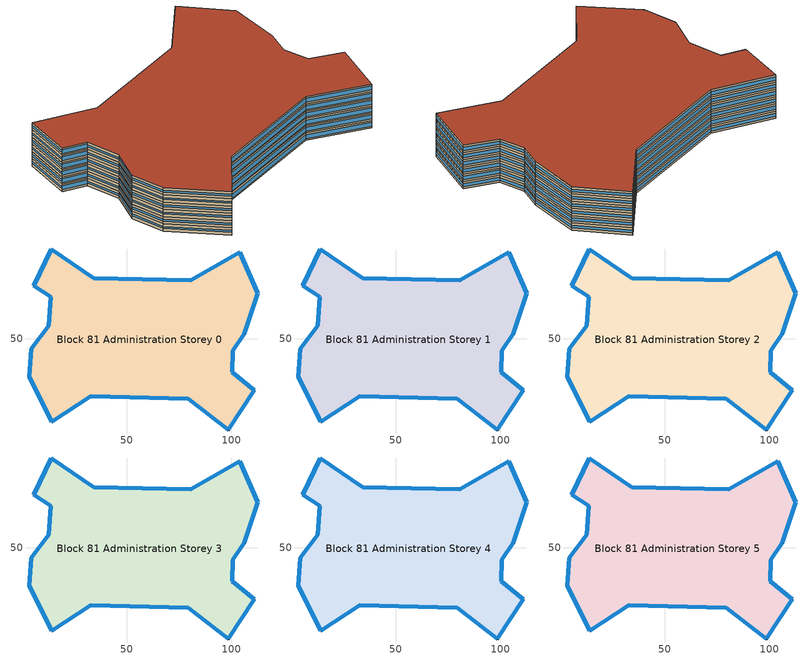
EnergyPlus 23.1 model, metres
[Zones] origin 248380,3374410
Block 81 Administration Storey 0
 floor ground (Project Floor): 103.88,91.2 112.65,71.69 106.05,52.54 100.67,44.35 100.44,34.15 110.81,25.59 98.45,6.57 79.39,21.55 33.01,22.62 14.28,10.52 3.53,31.96 4.52,45.36 12.94,56.26 13.83,69.99 5.88,75.28 14.08,92.84 34.31,78.95 80.7,77.87 z0
 wall outside (Project Wall): 13.83,69.99 12.94,56.26 4.52,45.36 3.53,31.96 14.28,10.52 33.01,22.62 79.39,21.55 98.45,6.57 110.81,25.59 100.44,34.15 100.67,44.35 106.05,52.54 112.65,71.69 103.88,91.2 80.7,77.87 34.31,78.95 14.08,92.84 5.88,75.28 13.83,69.99 z0:3
 window (Administration_west_window_construction): 13.83,69.99 12.94,56.26 / 12.93,56.25 4.52,45.37 / 4.52,45.35 3.53,31.97 / 3.54,31.95 14.27,10.53 / 14.07,92.83 5.89,75.29 z1.12:1.88
 window (Administration_south_window_construction): 14.29,10.53 33,22.62 / 33.03,22.62 79.37,21.55 / 79.4,21.54 98.44,6.58 / 5.89,75.28 13.83,70 z0.67:2.33
 window (Administration_east_window_construction): 98.46,6.58 110.8,25.58 / 100.44,34.15 100.67,44.34 / 100.68,44.35 106.05,52.54 / 106.06,52.55 112.64,71.68 / 112.64,71.7 103.88,91.19 z0.98:2.02
 window (Administration_north_window_construction): 110.8,25.59 100.44,34.14 / 103.86,91.19 80.71,77.88 / 80.68,77.87 34.34,78.95 / 34.3,78.95 14.09,92.83 z0.82:2.17
 roof outside (Project Ceiling): 98.45,6.57 110.81,25.59 100.44,34.15 100.67,44.35 106.05,52.54 112.65,71.69 103.88,91.2 80.7,77.87 34.31,78.95 14.08,92.84 5.88,75.28 13.83,69.99 12.94,56.26 4.52,45.36 3.53,31.96 14.28,10.52 33.01,22.62 79.39,21.55 z3
Block 81 Administration Storey 1
 floor outside (Project Floor): 103.88,91.2 112.65,71.69 106.05,52.54 100.67,44.35 100.44,34.15 110.81,25.59 98.45,6.57 79.39,21.55 33.01,22.62 14.28,10.52 3.53,31.96 4.52,45.36 12.94,56.26 13.83,69.99 5.88,75.28 14.08,92.84 34.31,78.95 80.7,77.87 z3
 wall outside (Project Wall): 13.83,69.99 12.94,56.26 4.52,45.36 3.53,31.96 14.28,10.52 33.01,22.62 79.39,21.55 98.45,6.57 110.81,25.59 100.44,34.15 100.67,44.35 106.05,52.54 112.65,71.69 103.88,91.2 80.7,77.87 34.31,78.95 14.08,92.84 5.88,75.28 13.83,69.99 z3:6
 window (Administration_west_window_construction): 13.83,69.99 12.94,56.26 / 12.93,56.25 4.52,45.37 / 4.52,45.35 3.53,31.97 / 3.54,31.95 14.27,10.53 / 14.07,92.83 5.89,75.29 z4.12:4.88
 window (Administration_south_window_construction): 14.29,10.53 33,22.62 / 33.03,22.62 79.37,21.55 / 79.4,21.54 98.44,6.58 / 5.89,75.28 13.83,70 z3.67:5.33
 window (Administration_east_window_construction): 98.46,6.58 110.8,25.58 / 100.44,34.15 100.67,44.34 / 100.68,44.35 106.05,52.54 / 106.06,52.55 112.64,71.68 / 112.64,71.7 103.88,91.19 z3.98:5.03
 window (Administration_north_window_construction): 110.8,25.59 100.44,34.14 / 103.86,91.19 80.71,77.88 / 80.68,77.87 34.34,78.95 / 34.3,78.95 14.09,92.83 z3.83:5.17
 roof outside (Project Ceiling): 98.45,6.57 110.81,25.59 100.44,34.15 100.67,44.35 106.05,52.54 112.65,71.69 103.88,91.2 80.7,77.87 34.31,78.95 14.08,92.84 5.88,75.28 13.83,69.99 12.94,56.26 4.52,45.36 3.53,31.96 14.28,10.52 33.01,22.62 79.39,21.55 z6
Block 81 Administration Storey 2
 floor outside (Project Floor): 103.88,91.2 112.65,71.69 106.05,52.54 100.67,44.35 100.44,34.15 110.81,25.59 98.45,6.57 79.39,21.55 33.01,22.62 14.28,10.52 3.53,31.96 4.52,45.36 12.94,56.26 13.83,69.99 5.88,75.28 14.08,92.84 34.31,78.95 80.7,77.87 z6
 wall outside (Project Wall): 13.83,69.99 12.94,56.26 4.52,45.36 3.53,31.96 14.28,10.52 33.01,22.62 79.39,21.55 98.45,6.57 110.81,25.59 100.44,34.15 100.67,44.35 106.05,52.54 112.65,71.69 103.88,91.2 80.7,77.87 34.31,78.95 14.08,92.84 5.88,75.28 13.83,69.99 z6:9
 window (Administration_west_window_construction): 13.83,69.99 12.94,56.26 / 12.93,56.25 4.52,45.37 / 4.52,45.35 3.53,31.97 / 3.54,31.95 14.27,10.53 / 14.07,92.83 5.89,75.29 z7.12:7.88
 window (Administration_south_window_construction): 14.29,10.53 33,22.62 / 33.03,22.62 79.37,21.55 / 79.4,21.54 98.44,6.58 / 5.89,75.28 13.83,70 z6.67:8.32
 window (Administration_east_window_construction): 98.46,6.58 110.8,25.58 / 100.44,34.15 100.67,44.34 / 100.68,44.35 106.05,52.54 / 106.06,52.55 112.64,71.68 / 112.64,71.7 103.88,91.19 z6.97:8.03
 window (Administration_north_window_construction): 110.8,25.59 100.44,34.14 / 103.86,91.19 80.71,77.88 / 80.68,77.87 34.34,78.95 / 34.3,78.95 14.09,92.83 z6.83:8.18
 roof outside (Project Ceiling): 98.45,6.57 110.81,25.59 100.44,34.15 100.67,44.35 106.05,52.54 112.65,71.69 103.88,91.2 80.7,77.87 34.31,78.95 14.08,92.84 5.88,75.28 13.83,69.99 12.94,56.26 4.52,45.36 3.53,31.96 14.28,10.52 33.01,22.62 79.39,21.55 z9
Block 81 Administration Storey 3
 floor outside (Project Floor): 103.88,91.2 112.65,71.69 106.05,52.54 100.67,44.35 100.44,34.15 110.81,25.59 98.45,6.57 79.39,21.55 33.01,22.62 14.28,10.52 3.53,31.96 4.52,45.36 12.94,56.26 13.83,69.99 5.88,75.28 14.08,92.84 34.31,78.95 80.7,77.87 z9
 wall outside (Project Wall): 13.83,69.99 12.94,56.26 4.52,45.36 3.53,31.96 14.28,10.52 33.01,22.62 79.39,21.55 98.45,6.57 110.81,25.59 100.44,34.15 100.67,44.35 106.05,52.54 112.65,71.69 103.88,91.2 80.7,77.87 34.31,78.95 14.08,92.84 5.88,75.28 13.83,69.99 z9:12
 window (Administration_west_window_construction): 13.83,69.99 12.94,56.26 / 12.93,56.25 4.52,45.37 / 4.52,45.35 3.53,31.97 / 3.54,31.95 14.27,10.53 / 14.07,92.83 5.89,75.29 z10.12:10.88
 window (Administration_south_window_construction): 14.29,10.53 33,22.62 / 33.03,22.62 79.37,21.55 / 79.4,21.54 98.44,6.58 / 5.89,75.28 13.83,70 z9.68:11.32
 window (Administration_east_window_construction): 98.46,6.58 110.8,25.58 / 100.44,34.15 100.67,44.34 / 100.68,44.35 106.05,52.54 / 106.06,52.55 112.64,71.68 / 112.64,71.7 103.88,91.19 z9.97:11.03
 window (Administration_north_window_construction): 110.8,25.59 100.44,34.14 / 103.86,91.19 80.71,77.88 / 80.68,77.87 34.34,78.95 / 34.3,78.95 14.09,92.83 z9.82:11.18
 roof outside (Project Ceiling): 98.45,6.57 110.81,25.59 100.44,34.15 100.67,44.35 106.05,52.54 112.65,71.69 103.88,91.2 80.7,77.87 34.31,78.95 14.08,92.84 5.88,75.28 13.83,69.99 12.94,56.26 4.52,45.36 3.53,31.96 14.28,10.52 33.01,22.62 79.39,21.55 z12
Block 81 Administration Storey 4
 floor outside (Project Floor): 103.88,91.2 112.65,71.69 106.05,52.54 100.67,44.35 100.44,34.15 110.81,25.59 98.45,6.57 79.39,21.55 33.01,22.62 14.28,10.52 3.53,31.96 4.52,45.36 12.94,56.26 13.83,69.99 5.88,75.28 14.08,92.84 34.31,78.95 80.7,77.87 z12
 wall outside (Project Wall): 13.83,69.99 12.94,56.26 4.52,45.36 3.53,31.96 14.28,10.52 33.01,22.62 79.39,21.55 98.45,6.57 110.81,25.59 100.44,34.15 100.67,44.35 106.05,52.54 112.65,71.69 103.88,91.2 80.7,77.87 34.31,78.95 14.08,92.84 5.88,75.28 13.83,69.99 z12:15
 window (Administration_west_window_construction): 13.83,69.99 12.94,56.26 / 12.93,56.25 4.52,45.37 / 4.52,45.35 3.53,31.97 / 3.54,31.95 14.27,10.53 / 14.07,92.83 5.89,75.29 z13.12:13.88
 window (Administration_south_window_construction): 14.29,10.53 33,22.62 / 33.03,22.62 79.37,21.55 / 79.4,21.54 98.44,6.58 / 5.89,75.28 13.83,70 z12.68:14.32
 window (Administration_east_window_construction): 98.46,6.58 110.8,25.58 / 100.44,34.15 100.67,44.34 / 100.68,44.35 106.05,52.54 / 106.06,52.55 112.64,71.68 / 112.64,71.7 103.88,91.19 z12.97:14.03
 window (Administration_north_window_construction): 110.8,25.59 100.44,34.14 / 103.86,91.19 80.71,77.88 / 80.68,77.87 34.34,78.95 / 34.3,78.95 14.09,92.83 z12.82:14.18
 roof outside (Project Ceiling): 98.45,6.57 110.81,25.59 100.44,34.15 100.67,44.35 106.05,52.54 112.65,71.69 103.88,91.2 80.7,77.87 34.31,78.95 14.08,92.84 5.88,75.28 13.83,69.99 12.94,56.26 4.52,45.36 3.53,31.96 14.28,10.52 33.01,22.62 79.39,21.55 z15
Block 81 Administration Storey 5
 floor outside (Project Floor): 103.88,91.2 112.65,71.69 106.05,52.54 100.67,44.35 100.44,34.15 110.81,25.59 98.45,6.57 79.39,21.55 33.01,22.62 14.28,10.52 3.53,31.96 4.52,45.36 12.94,56.26 13.83,69.99 5.88,75.28 14.08,92.84 34.31,78.95 80.7,77.87 z15
 wall outside (Project Wall): 13.83,69.99 12.94,56.26 4.52,45.36 3.53,31.96 14.28,10.52 33.01,22.62 79.39,21.55 98.45,6.57 110.81,25.59 100.44,34.15 100.67,44.35 106.05,52.54 112.65,71.69 103.88,91.2 80.7,77.87 34.31,78.95 14.08,92.84 5.88,75.28 13.83,69.99 z15:18
 window (Administration_west_window_construction): 13.83,69.99 12.94,56.26 / 12.93,56.25 4.52,45.37 / 4.52,45.35 3.53,31.97 / 3.54,31.95 14.27,10.53 / 14.07,92.83 5.89,75.29 z16.12:16.88
 window (Administration_south_window_construction): 14.29,10.53 33,22.62 / 33.03,22.62 79.37,21.55 / 79.4,21.54 98.44,6.58 / 5.89,75.28 13.83,70 z15.68:17.32
 window (Administration_east_window_construction): 98.46,6.58 110.8,25.58 / 100.44,34.15 100.67,44.34 / 100.68,44.35 106.05,52.54 / 106.06,52.55 112.64,71.68 / 112.64,71.7 103.88,91.19 z15.97:17.02
 window (Administration_north_window_construction): 110.8,25.59 100.44,34.14 / 103.86,91.19 80.71,77.88 / 80.68,77.87 34.34,78.95 / 34.3,78.95 14.09,92.83 z15.82:17.18
 roof outside (Project Flat Roof): 98.45,6.57 110.81,25.59 100.44,34.15 100.67,44.35 106.05,52.54 112.65,71.69 103.88,91.2 80.7,77.87 34.31,78.95 14.08,92.84 5.88,75.28 13.83,69.99 12.94,56.26 4.52,45.36 3.53,31.96 14.28,10.52 33.01,22.62 79.39,21.55 z18
[Building]
Building_1: North Axis=0; Terrain=City; Loads Convergence Tolerance Value=0.04; Temperature Convergence Tolerance Value=0.4; Solar Distribution=FullExterior; Maximum Number of Warmup Days=25; Minimum Number of Warmup Days=6
[Site:Location]
CHN Design_Conditions: Latitude=30; Longitude=114; Time Zone=8; Elevation=12
[SIZINGPERIOD:DESIGNDAY] Day of Month=21; DryBulb Temperature Range Modifier Type=DefaultMultipliers; Humidity Condition Type=Wetbulb; Barometric Pressure=101181; Rain Indicator=No; Snow Indicator=No; Daylight Saving Time Indicator=No; Sky Clearness=0; Begin Environment Reset Mode=FullResetAtBeginEnvironment
Name | Month | Day Type | Maximum DryBulb Temperature | Daily DryBulb Temperature Range | Wetbulb or DewPoint at Maximum DryBulb | Wind Speed | Wind Direction | Solar Model Indicator | ASHRAE Clear Sky Optical Depth for Beam Irradiance taub | ASHRAE Clear Sky Optical Depth for Diffuse Irradiance taud
Ann Htg 99.6% Condns DB | 1 | WinterDesignDay | -10 | 0 | -4.8 | 1 | 340 | ASHRAEClearSky | 0 | 0
Ann Clg .4% Condns DB=>MWB | 7 | SummerDesignDay | 40 | 6.6 | 27.1 | 3.5 | 220 | ASHRAETau | 0.781 | 1.413
[MATERIAL]
DefaultMaterial: Roughness=Rough; Thickness=0.1; Conductivity=0.1; Density=1000; Specific Heat=1000; Thermal Absorptance=0.9; Solar Absorptance=0.7; Visible Absorptance=0.7
[WINDOWMATERIAL:SIMPLEGLAZINGSYSTEM] UFactor=1.4; Visible Transmittance=0.6
Name | Solar Heat Gain Coefficient
Administration_east_window; Administration_south_window; Administration_west_window | 0.3
Administration_north_window | 0.35
[CONSTRUCTION]
Project Wall; Project Floor; Project Flat Roof; Project Ceiling: DefaultMaterial
Administration_east_window_construction: Administration_east_window
Administration_south_window_construction: Administration_south_window
Administration_west_window_construction: Administration_west_window
Administration_north_window_construction: Administration_north_window
[SPACE] Ceiling Height=autocalculate; Volume=autocalculate; Floor Area=autocalculate; Space Type=Administration
Name | Zone
Block 81 Administration Storey 0_space | Block 81 Administration Storey 0
Block 81 Administration Storey 1_space | Block 81 Administration Storey 1
Block 81 Administration Storey 2_space | Block 81 Administration Storey 2
Block 81 Administration Storey 3_space | Block 81 Administration Storey 3
Block 81 Administration Storey 4_space | Block 81 Administration Storey 4
Block 81 Administration Storey 5_space | Block 81 Administration Storey 5
[SPACELIST]
Administration: Block 81 Administration Storey 0_space, Block 81 Administration Storey 1_space, Block 81 Administration Storey 2_space, Block 81 Administration Storey 3_space, Block 81 Administration Storey 4_space, Block 81 Administration Storey 5_space
[ZONE] Type=1; Multiplier=1; Ceiling Height=autocalculate; Volume=autocalculate; Floor Area=autocalculate; Part of Total Floor Area=Yes
Block 81 Administration Storey 0; Block 81 Administration Storey 1; Block 81 Administration Storey 2; Block 81 Administration Storey 3; Block 81 Administration Storey 4; Block 81 Administration Storey 5
[PEOPLE]
People_for_administration: Zone or ZoneList or Space or SpaceList=Administration; Number of People Schedule=SeasonalSchedule_Schedule_administration_people; Number of People Calculation Method=People/Area; People per Floor Area=0.125; Fraction Radiant=0.3; Sensible Heat Fraction=autocalculate; Activity Level Schedule=SeasonalSchedule_Schedule_administration_activity; Carbon Dioxide Generation Rate=3.82e-08; Enable ASHRAE 55 Comfort Warnings=No; Mean Radiant Temperature Calculation Type=ZoneAveraged; Clothing Insulation Calculation Method=ClothingInsulationSchedule; Cold Stress Temperature Threshold=15.56; Heat Stress Temperature Threshold=30
[LIGHTS]
Light_for_administration: Zone or ZoneList or Space or SpaceList=Administration; Schedule=SeasonalSchedule_administration_lighting; Design Level Calculation Method=Watts/Area; Watts per Zone Floor Area=8; Return Air Fraction=0; Fraction Radiant=0.32; Fraction Visible=0.25; Fraction Replaceable=1; EndUse Subcategory=General; Return Air Fraction Calculated from Plenum Temperature=No; Return Air Fraction Function of Plenum Temperature Coefficient 1=0; Return Air Fraction Function of Plenum Temperature Coefficient 2=0
[ELECTRICEQUIPMENT]
Equipment_for_administration: Zone or ZoneList or Space or SpaceList=Administration; Schedule=SeasonalSchedule_Schedule_administration_equipment; Design Level Calculation Method=Watts/Area; Watts per Zone Floor Area=15; Fraction Latent=0; Fraction Radiant=0; Fraction Lost=0; EndUse Subcategory=Electric Equipment
[DAYLIGHTING:CONTROLS] Illuminance Setpoint at Reference Point 1=300
Name | Zone or Space | Glare Calculation Daylighting Reference Point | Daylighting Reference Point 1
Dlight_Block 81 Administration Storey 0 | Block 81 Administration Storey 0 | Rpoint_Block 81 Administration Storey 0 | Rpoint_Block 81 Administration Storey 0
Dlight_Block 81 Administration Storey 1 | Block 81 Administration Storey 1 | Rpoint_Block 81 Administration Storey 1 | Rpoint_Block 81 Administration Storey 1
Dlight_Block 81 Administration Storey 2 | Block 81 Administration Storey 2 | Rpoint_Block 81 Administration Storey 2 | Rpoint_Block 81 Administration Storey 2
Dlight_Block 81 Administration Storey 3 | Block 81 Administration Storey 3 | Rpoint_Block 81 Administration Storey 3 | Rpoint_Block 81 Administration Storey 3
Dlight_Block 81 Administration Storey 4 | Block 81 Administration Storey 4 | Rpoint_Block 81 Administration Storey 4 | Rpoint_Block 81 Administration Storey 4
Dlight_Block 81 Administration Storey 5 | Block 81 Administration Storey 5 | Rpoint_Block 81 Administration Storey 5 | Rpoint_Block 81 Administration Storey 5
[HVACTEMPLATE:THERMOSTAT]
Name | Heating Setpoint Schedule | Cooling Setpoint Schedule
Thermostat_for_office | SeasonalSchedule_office_heating | SeasonalSchedule_office_cooling
Thermostat_for_commercial | SeasonalSchedule_commerical_heating | SeasonalSchedule_commerical_cooling
Thermostat_for_residential | SeasonalSchedule_residential_heating | SeasonalSchedule_residential_cooling
Thermostat_for_school | SeasonalSchedule_school_heating | SeasonalSchedule_school_cooling
Thermostat_for_hospital | SeasonalSchedule_hospital_heating | SeasonalSchedule_hospital_cooling
Thermostat_for_industrial | SeasonalSchedule_Industrial_heating | SeasonalSchedule_Industrial_cooling
Thermostat_for_transport | SeasonalSchedule_transport_heating | SeasonalSchedule_transport_cooling
Thermostat_for_administration | SeasonalSchedule_administration_heating | SeasonalSchedule_administration_cooling
[HVACTEMPLATE:ZONE:IDEALLOADSAIRSYSTEM] Template Thermostat=Thermostat_for_administration; Maximum Heating Supply Air Temperature=50; Minimum Cooling Supply Air Temperature=13; Maximum Heating Supply Air Humidity Ratio=0.0156; Minimum Cooling Supply Air Humidity Ratio=0.0077; Heating Limit=NoLimit; Cooling Limit=NoLimit; Dehumidification Control Type=ConstantSensibleHeatRatio; Cooling Sensible Heat Ratio=0.7; Dehumidification Setpoint=60; Humidification Control Type=None; Humidification Setpoint=30; Outdoor Air Method=DetailedSpecification; Outdoor Air Flow Rate per Person=0.00944; Outdoor Air Flow Rate per Zone Floor Area=0; Outdoor Air Flow Rate per Zone=0; Design Specification Outdoor Air Object=Ventilation_for_administration; Demand Controlled Ventilation Type=None; Outdoor Air Economizer Type=NoEconomizer; Heat Recovery Type=None; Sensible Heat Recovery Effectiveness=0.7; Latent Heat Recovery Effectiveness=0.65
Block 81 Administration Storey 0; Block 81 Administration Storey 1; Block 81 Administration Storey 2; Block 81 Administration Storey 3; Block 81 Administration Storey 4; Block 81 Administration Storey 5
[DESIGNSPECIFICATION:OUTDOORAIR]
Ventilation_for_administration: Outdoor Air Method=Flow/Person; Outdoor Air Flow per Person=0.00833333; Outdoor Air Flow per Zone Floor Area=0; Outdoor Air Flow per Zone=0; Outdoor Air Flow Air Changes per Hour=0
[SCHEDULE:DAY:HOURLY]
Schedule_administration_heating_summer_hourly; Schedule_commerical_heating_summer_hourly; Schedule_residential_heating_summer_hourly; Schedule_school_heating_summer_hourly; Schedule_hospital_heating_summer_hourly; Schedule_Industrial_heating_summer_hourly; Schedule_transport_heating_summer_hourly; Schedule_office_heating_summer_hourly: -20, -20, -20, -20, -20, -20, -20, -20, -20, -20, -20, -20, -20, -20, -20, -20, -20, -20, -20, -20, -20, -20, -20, -20
Schedule_administration_heating_winnter_weekday_hourly: 5, 5, 5, 5, 5, 5, 12, 12, 18, 20, 20, 20, 20, 20, 20, 20, 20, 20, 18, 5, 5, 5, 5, 5
Schedule_administration_heating_winnter_holiday_hourly; Schedule_school_heating_winnter_holiday_hourly: 5, 5, 5, 5, 5, 5, 5, 5, 5, 5, 5, 5, 5, 5, 5, 5, 5, 5, 5, 5, 5, 5, 5, 5
Schedule_administration_cooling_winter_hourly; Schedule_administration_cooling_summer_holiday_hourly; Schedule_commerical_cooling_winter_hourly; Schedule_residential_cooling_winter_hourly; Schedule_school_cooling_winter_hourly; Schedule_school_cooling_summer_holiday_hourly; Schedule_hospital_cooling_winter_hourly; Schedule_Industrial_cooling_winter_hourly; Schedule_transport_cooling_winter_hourly; Schedule_office_cooling_winter_hourly: 50, 50, 50, 50, 50, 50, 50, 50, 50, 50, 50, 50, 50, 50, 50, 50, 50, 50, 50, 50, 50, 50, 50, 50
Schedule_administration_cooling_summer_weekday_hourly: 50, 50, 50, 50, 50, 50, 50, 28, 26, 26, 26, 26, 26, 26, 26, 26, 26, 26, 50, 50, 50, 50, 50, 50
Schedule_administration_lighting_weekday_hourly: 0.2, 0.2, 0.2, 0.2, 0.2, 0.2, 0.2, 0.5, 0.95, 0.95, 0.95, 0.8, 0.8, 0.95, 0.95, 0.95, 0.95, 0.95, 0.3, 0.2, 0.2, 0.2, 0.2, 0.2
Schedule_administration_lighting_holiday_hourly: 0.2, 0.2, 0.2, 0.2, 0.2, 0.2, 0.2, 0.25, 0.475, 0.475, 0.475, 0.4, 0.4, 0.475, 0.475, 0.475, 0.475, 0.475, 0.2, 0.2, 0.2, 0.2, 0.2, 0.2
Schedule_administration_equipment_weekday_hourly: 0.2, 0.2, 0.2, 0.2, 0.2, 0.2, 0.2, 0.5, 0.95, 0.95, 0.95, 0.5, 0.5, 0.95, 0.95, 0.95, 0.95, 0.3, 0.2, 0.2, 0.2, 0.2, 0.2, 0.2
Schedule_administration_equipment_holiday_hourly: 0.2, 0.2, 0.2, 0.2, 0.2, 0.2, 0.2, 0.25, 0.475, 0.475, 0.475, 0.25, 0.25, 0.475, 0.475, 0.475, 0.475, 0.2, 0.2, 0.2, 0.2, 0.2, 0.2, 0.2
Schedule_administration_people_weekday_hourly: 0, 0, 0, 0, 0, 0, 0.1, 0.5, 0.95, 0.95, 0.95, 0.8, 0.8, 0.95, 0.95, 0.95, 0.95, 0.3, 0.1, 0, 0, 0, 0, 0
Schedule_administration_people_holiday_hourly: 0, 0, 0, 0, 0, 0, 0.02, 0.1, 0.19, 0.19, 0.19, 0.16, 0.16, 0.19, 0.19, 0.19, 0.19, 0.06, 0.02, 0, 0, 0, 0, 0
Schedule_administration_activity_weekday_hourly; Schedule_administration_activity_holiday_hourly: 144, 144, 144, 144, 144, 144, 144, 144, 144, 144, 144, 144, 144, 144, 144, 144, 144, 144, 144, 144, 144, 144, 144, 144
Schedule_commerical_heating_winnter_weekday_hourly; Schedule_commerical_heating_winnter_holiday_hourly: 5, 5, 5, 5, 5, 5, 12, 16, 18, 18, 18, 18, 18, 18, 18, 18, 18, 18, 18, 18, 12, 5, 5, 5
Schedule_commerical_cooling_summer_weekday_hourly; Schedule_commerical_cooling_summer_holiday_hourly: 50, 50, 50, 50, 50, 50, 50, 28, 24, 24, 24, 24, 24, 24, 24, 24, 24, 24, 24, 24, 24, 28, 50, 50
Schedule_residential_heating_winnter_weekday_hourly; Schedule_residential_heating_winnter_holiday_hourly: 18, 18, 18, 18, 18, 18, 18, -20, -20, -20, -20, -20, -20, -20, -20, -20, -20, -20, -20, -20, 18, 18, 18, 18
Schedule_residential_cooling_summer_weekday_hourly; Schedule_residential_cooling_summer_holiday_hourly: 26, 26, 26, 26, 26, 26, 26, 50, 50, 50, 50, 50, 50, 50, 50, 50, 50, 50, 50, 50, 26, 26, 26, 26
Schedule_school_heating_winnter_weekday_hourly: 5, 5, 5, 5, 5, 12, 18, 20, 20, 20, 20, 20, 20, 20, 20, 20, 20, 20, 18, 12, 5, 5, 5, 5
Schedule_school_cooling_summer_weekday_hourly: 50, 50, 50, 50, 50, 50, 28, 26, 26, 26, 26, 26, 26, 26, 26, 26, 26, 26, 50, 50, 50, 50, 50, 50
Schedule_hospital_heating_winnter_weekday_hourly; Schedule_hospital_heating_winnter_holiday_hourly: 22, 22, 22, 22, 22, 22, 22, 22, 22, 22, 22, 22, 22, 22, 22, 22, 22, 22, 22, 22, 22, 22, 22, 22
Schedule_hospital_cooling_summer_weekday_hourly; Schedule_hospital_cooling_summer_holiday_hourly: 26, 26, 26, 26, 26, 26, 26, 26, 26, 26, 26, 26, 26, 26, 26, 26, 26, 26, 26, 26, 26, 26, 26, 26
Schedule_Industrial_heating_winnter_weekday_hourly; Schedule_Industrial_heating_winnter_holiday_hourly: -20, -20, -20, -20, -20, -20, 18, 18, 18, 18, 18, 18, 18, 18, 18, 18, 18, 18, 18, -20, -20, -20, -20, -20
Schedule_Industrial_cooling_summer_weekday_hourly; Schedule_Industrial_cooling_summer_holiday_hourly: 50, 50, 50, 50, 50, 50, 50, 28, 28, 28, 28, 28, 28, 28, 28, 28, 28, 28, 28, 50, 50, 50, 50, 50
Schedule_transport_heating_winnter_weekday_hourly; Schedule_transport_heating_winnter_holiday_hourly: 18, 18, 18, 18, 18, 18, 20, 20, 20, 20, 20, 20, 20, 20, 20, 20, 20, 20, 20, 20, 20, 20, 18, 18
Schedule_transport_cooling_summer_weekday_hourly; Schedule_transport_cooling_summer_holiday_hourly: 26, 26, 26, 26, 26, 26, 26, 24, 24, 24, 25, 24, 24, 24, 24, 24, 24, 24, 24, 24, 24, 24, 26, 28
Schedule_office_heating_winnter_weekday_hourly: 5, 5, 5, 5, 5, 5, 12, 18, 20, 20, 20, 20, 20, 20, 20, 20, 20, 20, 20, 18, 12, 5, 5, 5
Schedule_office_heating_winnter_holiday_hourly: 5, 5, 5, 5, 5, 5, 5, 5, 5, 16, 16, 16, 16, 16, 16, 16, 16, 5, 5, 5, 5, 5, 5, 5
Schedule_office_cooling_summer_weekday_hourly: 50, 50, 50, 50, 50, 50, 28, 26, 26, 26, 26, 26, 26, 26, 26, 26, 26, 26, 26, 26, 50, 50, 50, 50
Schedule_office_cooling_summer_holiday_hourly: 50, 50, 50, 50, 50, 50, 50, 50, 50, 50, 50, 26, 26, 26, 26, 26, 26, 50, 50, 50, 50, 50, 50, 50
[SCHEDULE:WEEK:DAILY]
Schedule_office_heating_summer_weekly: Schedule_office_heating_summer_hourly, Schedule_office_heating_summer_hourly, Schedule_office_heating_summer_hourly, Schedule_office_heating_summer_hourly, Schedule_office_heating_summer_hourly, Schedule_office_heating_summer_hourly, Schedule_office_heating_summer_hourly, Schedule_office_heating_summer_hourly, Schedule_office_heating_summer_hourly, Schedule_office_heating_summer_hourly, Schedule_office_heating_summer_hourly, Schedule_office_heating_summer_hourly
Schedule_office_heating_winnter_weekly: Schedule_office_heating_winnter_holiday_hourly, Schedule_office_heating_winnter_weekday_hourly, Schedule_office_heating_winnter_weekday_hourly, Schedule_office_heating_winnter_weekday_hourly, Schedule_office_heating_winnter_weekday_hourly, Schedule_office_heating_winnter_weekday_hourly, Schedule_office_heating_winnter_holiday_hourly, Schedule_office_heating_winnter_holiday_hourly, Schedule_office_heating_winnter_weekday_hourly, Schedule_office_heating_winnter_weekday_hourly, Schedule_office_heating_winnter_holiday_hourly, Schedule_office_heating_winnter_holiday_hourly
Schedule_office_cooling_winnter_weekly: Schedule_office_cooling_winter_hourly, Schedule_office_cooling_winter_hourly, Schedule_office_cooling_winter_hourly, Schedule_office_cooling_winter_hourly, Schedule_office_cooling_winter_hourly, Schedule_office_cooling_winter_hourly, Schedule_office_cooling_winter_hourly, Schedule_office_cooling_winter_hourly, Schedule_office_cooling_winter_hourly, Schedule_office_cooling_winter_hourly, Schedule_office_cooling_winter_hourly, Schedule_office_cooling_winter_hourly
Schedule_office_cooling_summer_weekly: Schedule_office_cooling_summer_holiday_hourly, Schedule_office_cooling_summer_weekday_hourly, Schedule_office_cooling_summer_weekday_hourly, Schedule_office_cooling_summer_weekday_hourly, Schedule_office_cooling_summer_weekday_hourly, Schedule_office_cooling_summer_weekday_hourly, Schedule_office_cooling_summer_holiday_hourly, Schedule_office_cooling_summer_holiday_hourly, Schedule_office_cooling_summer_weekday_hourly, Schedule_office_cooling_summer_weekday_hourly, Schedule_office_cooling_summer_holiday_hourly, Schedule_office_cooling_summer_holiday_hourly
Schedule_commerical_heating_summer_weekly: Schedule_commerical_heating_summer_hourly, Schedule_commerical_heating_summer_hourly, Schedule_commerical_heating_summer_hourly, Schedule_commerical_heating_summer_hourly, Schedule_commerical_heating_summer_hourly, Schedule_commerical_heating_summer_hourly, Schedule_commerical_heating_summer_hourly, Schedule_commerical_heating_summer_hourly, Schedule_commerical_heating_summer_hourly, Schedule_commerical_heating_summer_hourly, Schedule_commerical_heating_summer_hourly, Schedule_commerical_heating_summer_hourly
Schedule_commerical_heating_winnter_weekly: Schedule_commerical_heating_winnter_holiday_hourly, Schedule_commerical_heating_winnter_weekday_hourly, Schedule_commerical_heating_winnter_weekday_hourly, Schedule_commerical_heating_winnter_weekday_hourly, Schedule_commerical_heating_winnter_weekday_hourly, Schedule_commerical_heating_winnter_weekday_hourly, Schedule_commerical_heating_winnter_holiday_hourly, Schedule_commerical_heating_winnter_holiday_hourly, Schedule_commerical_heating_winnter_weekday_hourly, Schedule_commerical_heating_winnter_weekday_hourly, Schedule_commerical_heating_winnter_holiday_hourly, Schedule_commerical_heating_winnter_holiday_hourly
Schedule_commerical_cooling_winnter_weekly: Schedule_commerical_cooling_winter_hourly, Schedule_commerical_cooling_winter_hourly, Schedule_commerical_cooling_winter_hourly, Schedule_commerical_cooling_winter_hourly, Schedule_commerical_cooling_winter_hourly, Schedule_commerical_cooling_winter_hourly, Schedule_commerical_cooling_winter_hourly, Schedule_commerical_cooling_winter_hourly, Schedule_commerical_cooling_winter_hourly, Schedule_commerical_cooling_winter_hourly, Schedule_commerical_cooling_winter_hourly, Schedule_commerical_cooling_winter_hourly
Schedule_commerical_cooling_summer_weekly: Schedule_commerical_cooling_summer_holiday_hourly, Schedule_commerical_cooling_summer_weekday_hourly, Schedule_commerical_cooling_summer_weekday_hourly, Schedule_commerical_cooling_summer_weekday_hourly, Schedule_commerical_cooling_summer_weekday_hourly, Schedule_commerical_cooling_summer_weekday_hourly, Schedule_commerical_cooling_summer_holiday_hourly, Schedule_commerical_cooling_summer_holiday_hourly, Schedule_commerical_cooling_summer_weekday_hourly, Schedule_commerical_cooling_summer_weekday_hourly, Schedule_commerical_cooling_summer_holiday_hourly, Schedule_commerical_cooling_summer_holiday_hourly
Schedule_residential_heating_summer_weekly: Schedule_residential_heating_summer_hourly, Schedule_residential_heating_summer_hourly, Schedule_residential_heating_summer_hourly, Schedule_residential_heating_summer_hourly, Schedule_residential_heating_summer_hourly, Schedule_residential_heating_summer_hourly, Schedule_residential_heating_summer_hourly, Schedule_residential_heating_summer_hourly, Schedule_residential_heating_summer_hourly, Schedule_residential_heating_summer_hourly, Schedule_residential_heating_summer_hourly, Schedule_residential_heating_summer_hourly
Schedule_residential_heating_winnter_weekly: Schedule_residential_heating_winnter_holiday_hourly, Schedule_residential_heating_winnter_weekday_hourly, Schedule_residential_heating_winnter_weekday_hourly, Schedule_residential_heating_winnter_weekday_hourly, Schedule_residential_heating_winnter_weekday_hourly, Schedule_residential_heating_winnter_weekday_hourly, Schedule_residential_heating_winnter_holiday_hourly, Schedule_residential_heating_winnter_holiday_hourly, Schedule_residential_heating_winnter_weekday_hourly, Schedule_residential_heating_winnter_weekday_hourly, Schedule_residential_heating_winnter_holiday_hourly, Schedule_residential_heating_winnter_holiday_hourly
Schedule_residential_cooling_winnter_weekly: Schedule_residential_cooling_winter_hourly, Schedule_residential_cooling_winter_hourly, Schedule_residential_cooling_winter_hourly, Schedule_residential_cooling_winter_hourly, Schedule_residential_cooling_winter_hourly, Schedule_residential_cooling_winter_hourly, Schedule_residential_cooling_winter_hourly, Schedule_residential_cooling_winter_hourly, Schedule_residential_cooling_winter_hourly, Schedule_residential_cooling_winter_hourly, Schedule_residential_cooling_winter_hourly, Schedule_residential_cooling_winter_hourly
Schedule_residential_cooling_summer_weekly: Schedule_residential_cooling_summer_holiday_hourly, Schedule_residential_cooling_summer_weekday_hourly, Schedule_residential_cooling_summer_weekday_hourly, Schedule_residential_cooling_summer_weekday_hourly, Schedule_residential_cooling_summer_weekday_hourly, Schedule_residential_cooling_summer_weekday_hourly, Schedule_residential_cooling_summer_holiday_hourly, Schedule_residential_cooling_summer_holiday_hourly, Schedule_residential_cooling_summer_weekday_hourly, Schedule_residential_cooling_summer_weekday_hourly, Schedule_residential_cooling_summer_holiday_hourly, Schedule_residential_cooling_summer_holiday_hourly
Schedule_school_heating_summer_weekly: Schedule_school_heating_summer_hourly, Schedule_school_heating_summer_hourly, Schedule_school_heating_summer_hourly, Schedule_school_heating_summer_hourly, Schedule_school_heating_summer_hourly, Schedule_school_heating_summer_hourly, Schedule_school_heating_summer_hourly, Schedule_school_heating_summer_hourly, Schedule_school_heating_summer_hourly, Schedule_school_heating_summer_hourly, Schedule_school_heating_summer_hourly, Schedule_school_heating_summer_hourly
Schedule_school_heating_winnter_weekly: Schedule_school_heating_winnter_holiday_hourly, Schedule_school_heating_winnter_weekday_hourly, Schedule_school_heating_winnter_weekday_hourly, Schedule_school_heating_winnter_weekday_hourly, Schedule_school_heating_winnter_weekday_hourly, Schedule_school_heating_winnter_weekday_hourly, Schedule_school_heating_winnter_holiday_hourly, Schedule_school_heating_winnter_holiday_hourly, Schedule_school_heating_winnter_weekday_hourly, Schedule_school_heating_winnter_weekday_hourly, Schedule_school_heating_winnter_holiday_hourly, Schedule_school_heating_winnter_holiday_hourly
Schedule_school_cooling_winnter_weekly: Schedule_school_cooling_winter_hourly, Schedule_school_cooling_winter_hourly, Schedule_school_cooling_winter_hourly, Schedule_school_cooling_winter_hourly, Schedule_school_cooling_winter_hourly, Schedule_school_cooling_winter_hourly, Schedule_school_cooling_winter_hourly, Schedule_school_cooling_winter_hourly, Schedule_school_cooling_winter_hourly, Schedule_school_cooling_winter_hourly, Schedule_school_cooling_winter_hourly, Schedule_school_cooling_winter_hourly
Schedule_school_cooling_summer_weekly: Schedule_school_cooling_summer_holiday_hourly, Schedule_school_cooling_summer_weekday_hourly, Schedule_school_cooling_summer_weekday_hourly, Schedule_school_cooling_summer_weekday_hourly, Schedule_school_cooling_summer_weekday_hourly, Schedule_school_cooling_summer_weekday_hourly, Schedule_school_cooling_summer_holiday_hourly, Schedule_school_cooling_summer_holiday_hourly, Schedule_school_cooling_summer_weekday_hourly, Schedule_school_cooling_summer_weekday_hourly, Schedule_school_cooling_summer_holiday_hourly, Schedule_school_cooling_summer_holiday_hourly
Schedule_hospital_heating_summer_weekly: Schedule_hospital_heating_summer_hourly, Schedule_hospital_heating_summer_hourly, Schedule_hospital_heating_summer_hourly, Schedule_hospital_heating_summer_hourly, Schedule_hospital_heating_summer_hourly, Schedule_hospital_heating_summer_hourly, Schedule_hospital_heating_summer_hourly, Schedule_hospital_heating_summer_hourly, Schedule_hospital_heating_summer_hourly, Schedule_hospital_heating_summer_hourly, Schedule_hospital_heating_summer_hourly, Schedule_hospital_heating_summer_hourly
Schedule_hospital_heating_winnter_weekly: Schedule_hospital_heating_winnter_holiday_hourly, Schedule_hospital_heating_winnter_weekday_hourly, Schedule_hospital_heating_winnter_weekday_hourly, Schedule_hospital_heating_winnter_weekday_hourly, Schedule_hospital_heating_winnter_weekday_hourly, Schedule_hospital_heating_winnter_weekday_hourly, Schedule_hospital_heating_winnter_holiday_hourly, Schedule_hospital_heating_winnter_holiday_hourly, Schedule_hospital_heating_winnter_weekday_hourly, Schedule_hospital_heating_winnter_weekday_hourly, Schedule_hospital_heating_winnter_holiday_hourly, Schedule_hospital_heating_winnter_holiday_hourly
Schedule_hospital_cooling_winnter_weekly: Schedule_hospital_cooling_winter_hourly, Schedule_hospital_cooling_winter_hourly, Schedule_hospital_cooling_winter_hourly, Schedule_hospital_cooling_winter_hourly, Schedule_hospital_cooling_winter_hourly, Schedule_hospital_cooling_winter_hourly, Schedule_hospital_cooling_winter_hourly, Schedule_hospital_cooling_winter_hourly, Schedule_hospital_cooling_winter_hourly, Schedule_hospital_cooling_winter_hourly, Schedule_hospital_cooling_winter_hourly, Schedule_hospital_cooling_winter_hourly
Schedule_hospital_cooling_summer_weekly: Schedule_hospital_cooling_summer_holiday_hourly, Schedule_hospital_cooling_summer_weekday_hourly, Schedule_hospital_cooling_summer_weekday_hourly, Schedule_hospital_cooling_summer_weekday_hourly, Schedule_hospital_cooling_summer_weekday_hourly, Schedule_hospital_cooling_summer_weekday_hourly, Schedule_hospital_cooling_summer_holiday_hourly, Schedule_hospital_cooling_summer_holiday_hourly, Schedule_hospital_cooling_summer_weekday_hourly, Schedule_hospital_cooling_summer_weekday_hourly, Schedule_hospital_cooling_summer_holiday_hourly, Schedule_hospital_cooling_summer_holiday_hourly
Schedule_Industrial_heating_summer_weekly: Schedule_Industrial_heating_summer_hourly, Schedule_Industrial_heating_summer_hourly, Schedule_Industrial_heating_summer_hourly, Schedule_Industrial_heating_summer_hourly, Schedule_Industrial_heating_summer_hourly, Schedule_Industrial_heating_summer_hourly, Schedule_Industrial_heating_summer_hourly, Schedule_Industrial_heating_summer_hourly, Schedule_Industrial_heating_summer_hourly, Schedule_Industrial_heating_summer_hourly, Schedule_Industrial_heating_summer_hourly, Schedule_Industrial_heating_summer_hourly
Schedule_Industrial_heating_winnter_weekly: Schedule_Industrial_heating_winnter_holiday_hourly, Schedule_Industrial_heating_winnter_weekday_hourly, Schedule_Industrial_heating_winnter_weekday_hourly, Schedule_Industrial_heating_winnter_weekday_hourly, Schedule_Industrial_heating_winnter_weekday_hourly, Schedule_Industrial_heating_winnter_weekday_hourly, Schedule_Industrial_heating_winnter_holiday_hourly, Schedule_Industrial_heating_winnter_holiday_hourly, Schedule_Industrial_heating_winnter_weekday_hourly, Schedule_Industrial_heating_winnter_weekday_hourly, Schedule_Industrial_heating_winnter_holiday_hourly, Schedule_Industrial_heating_winnter_holiday_hourly
Schedule_Industrial_cooling_winnter_weekly: Schedule_Industrial_cooling_winter_hourly, Schedule_Industrial_cooling_winter_hourly, Schedule_Industrial_cooling_winter_hourly, Schedule_Industrial_cooling_winter_hourly, Schedule_Industrial_cooling_winter_hourly, Schedule_Industrial_cooling_winter_hourly, Schedule_Industrial_cooling_winter_hourly, Schedule_Industrial_cooling_winter_hourly, Schedule_Industrial_cooling_winter_hourly, Schedule_Industrial_cooling_winter_hourly, Schedule_Industrial_cooling_winter_hourly, Schedule_Industrial_cooling_winter_hourly
Schedule_Industrial_cooling_summer_weekly: Schedule_Industrial_cooling_summer_holiday_hourly, Schedule_Industrial_cooling_summer_weekday_hourly, Schedule_Industrial_cooling_summer_weekday_hourly, Schedule_Industrial_cooling_summer_weekday_hourly, Schedule_Industrial_cooling_summer_weekday_hourly, Schedule_Industrial_cooling_summer_weekday_hourly, Schedule_Industrial_cooling_summer_holiday_hourly, Schedule_Industrial_cooling_summer_holiday_hourly, Schedule_Industrial_cooling_summer_weekday_hourly, Schedule_Industrial_cooling_summer_weekday_hourly, Schedule_Industrial_cooling_summer_holiday_hourly, Schedule_Industrial_cooling_summer_holiday_hourly
Schedule_administration_heating_summer_weekly: Schedule_administration_heating_summer_hourly, Schedule_administration_heating_summer_hourly, Schedule_administration_heating_summer_hourly, Schedule_administration_heating_summer_hourly, Schedule_administration_heating_summer_hourly, Schedule_administration_heating_summer_hourly, Schedule_administration_heating_summer_hourly, Schedule_administration_heating_summer_hourly, Schedule_administration_heating_summer_hourly, Schedule_administration_heating_summer_hourly, Schedule_administration_heating_summer_hourly, Schedule_administration_heating_summer_hourly
Schedule_administration_heating_winnter_weekly: Schedule_administration_heating_winnter_holiday_hourly, Schedule_administration_heating_winnter_weekday_hourly, Schedule_administration_heating_winnter_weekday_hourly, Schedule_administration_heating_winnter_weekday_hourly, Schedule_administration_heating_winnter_weekday_hourly, Schedule_administration_heating_winnter_weekday_hourly, Schedule_administration_heating_winnter_holiday_hourly, Schedule_administration_heating_winnter_holiday_hourly, Schedule_administration_heating_winnter_weekday_hourly, Schedule_administration_heating_winnter_weekday_hourly, Schedule_administration_heating_winnter_holiday_hourly, Schedule_administration_heating_winnter_holiday_hourly
Schedule_administration_cooling_winnter_weekly: Schedule_administration_cooling_winter_hourly, Schedule_administration_cooling_winter_hourly, Schedule_administration_cooling_winter_hourly, Schedule_administration_cooling_winter_hourly, Schedule_administration_cooling_winter_hourly, Schedule_administration_cooling_winter_hourly, Schedule_administration_cooling_winter_hourly, Schedule_administration_cooling_winter_hourly, Schedule_administration_cooling_winter_hourly, Schedule_administration_cooling_winter_hourly, Schedule_administration_cooling_winter_hourly, Schedule_administration_cooling_winter_hourly
Schedule_administration_cooling_summer_weekly: Schedule_administration_cooling_summer_holiday_hourly, Schedule_administration_cooling_summer_weekday_hourly, Schedule_administration_cooling_summer_weekday_hourly, Schedule_administration_cooling_summer_weekday_hourly, Schedule_administration_cooling_summer_weekday_hourly, Schedule_administration_cooling_summer_weekday_hourly, Schedule_administration_cooling_summer_holiday_hourly, Schedule_administration_cooling_summer_holiday_hourly, Schedule_administration_cooling_summer_weekday_hourly, Schedule_administration_cooling_summer_weekday_hourly, Schedule_administration_cooling_summer_holiday_hourly, Schedule_administration_cooling_summer_holiday_hourly
Schedule_administration_lighting_weekly: Schedule_administration_lighting_holiday_hourly, Schedule_administration_lighting_weekday_hourly, Schedule_administration_lighting_weekday_hourly, Schedule_administration_lighting_weekday_hourly, Schedule_administration_lighting_weekday_hourly, Schedule_administration_lighting_weekday_hourly, Schedule_administration_lighting_holiday_hourly, Schedule_administration_lighting_holiday_hourly, Schedule_administration_lighting_weekday_hourly, Schedule_administration_lighting_weekday_hourly, Schedule_administration_lighting_holiday_hourly, Schedule_administration_lighting_holiday_hourly
Schedule_administration_equipment_weekly: Schedule_administration_equipment_holiday_hourly, Schedule_administration_equipment_weekday_hourly, Schedule_administration_equipment_weekday_hourly, Schedule_administration_equipment_weekday_hourly, Schedule_administration_equipment_weekday_hourly, Schedule_administration_equipment_weekday_hourly, Schedule_administration_equipment_holiday_hourly, Schedule_administration_equipment_holiday_hourly, Schedule_administration_equipment_weekday_hourly, Schedule_administration_equipment_weekday_hourly, Schedule_administration_equipment_holiday_hourly, Schedule_administration_equipment_holiday_hourly
Schedule_administration_people_weekly: Schedule_administration_people_holiday_hourly, Schedule_administration_people_weekday_hourly, Schedule_administration_people_weekday_hourly, Schedule_administration_people_weekday_hourly, Schedule_administration_people_weekday_hourly, Schedule_administration_people_weekday_hourly, Schedule_administration_people_holiday_hourly, Schedule_administration_people_holiday_hourly, Schedule_administration_people_weekday_hourly, Schedule_administration_people_weekday_hourly, Schedule_administration_people_holiday_hourly, Schedule_administration_people_holiday_hourly
Schedule_administration_activity_weekly: Schedule_administration_activity_holiday_hourly, Schedule_administration_activity_weekday_hourly, Schedule_administration_activity_weekday_hourly, Schedule_administration_activity_weekday_hourly, Schedule_administration_activity_weekday_hourly, Schedule_administration_activity_weekday_hourly, Schedule_administration_activity_holiday_hourly, Schedule_administration_activity_holiday_hourly, Schedule_administration_activity_weekday_hourly, Schedule_administration_activity_weekday_hourly, Schedule_administration_activity_holiday_hourly, Schedule_administration_activity_holiday_hourly
Schedule_transport_heating_summer_weekly: Schedule_transport_heating_summer_hourly, Schedule_transport_heating_summer_hourly, Schedule_transport_heating_summer_hourly, Schedule_transport_heating_summer_hourly, Schedule_transport_heating_summer_hourly, Schedule_transport_heating_summer_hourly, Schedule_transport_heating_summer_hourly, Schedule_transport_heating_summer_hourly, Schedule_transport_heating_summer_hourly, Schedule_transport_heating_summer_hourly, Schedule_transport_heating_summer_hourly, Schedule_transport_heating_summer_hourly
Schedule_transport_heating_winnter_weekly: Schedule_transport_heating_winnter_holiday_hourly, Schedule_transport_heating_winnter_weekday_hourly, Schedule_transport_heating_winnter_weekday_hourly, Schedule_transport_heating_winnter_weekday_hourly, Schedule_transport_heating_winnter_weekday_hourly, Schedule_transport_heating_winnter_weekday_hourly, Schedule_transport_heating_winnter_holiday_hourly, Schedule_transport_heating_winnter_holiday_hourly, Schedule_transport_heating_winnter_weekday_hourly, Schedule_transport_heating_winnter_weekday_hourly, Schedule_transport_heating_winnter_holiday_hourly, Schedule_transport_heating_winnter_holiday_hourly
Schedule_transport_cooling_winnter_weekly: Schedule_transport_cooling_winter_hourly, Schedule_transport_cooling_winter_hourly, Schedule_transport_cooling_winter_hourly, Schedule_transport_cooling_winter_hourly, Schedule_transport_cooling_winter_hourly, Schedule_transport_cooling_winter_hourly, Schedule_transport_cooling_winter_hourly, Schedule_transport_cooling_winter_hourly, Schedule_transport_cooling_winter_hourly, Schedule_transport_cooling_winter_hourly, Schedule_transport_cooling_winter_hourly, Schedule_transport_cooling_winter_hourly
Schedule_transport_cooling_summer_weekly: Schedule_transport_cooling_summer_holiday_hourly, Schedule_transport_cooling_summer_weekday_hourly, Schedule_transport_cooling_summer_weekday_hourly, Schedule_transport_cooling_summer_weekday_hourly, Schedule_transport_cooling_summer_weekday_hourly, Schedule_transport_cooling_summer_weekday_hourly, Schedule_transport_cooling_summer_holiday_hourly, Schedule_transport_cooling_summer_holiday_hourly, Schedule_transport_cooling_summer_weekday_hourly, Schedule_transport_cooling_summer_weekday_hourly, Schedule_transport_cooling_summer_holiday_hourly, Schedule_transport_cooling_summer_holiday_hourly
[SCHEDULE:YEAR]
SeasonalSchedule_office_heating: Schedule_office_heating_winnter_weekly, 1, 1, 3, 31, Schedule_office_heating_summer_weekly, 4, 1, 11, 30, Schedule_office_heating_winnter_weekly, 12, 1, 12, 31
SeasonalSchedule_office_cooling: Schedule_office_cooling_winnter_weekly, 1, 1, 5, 31, Schedule_office_cooling_summer_weekly, 6, 1, 9, 30, Schedule_office_cooling_winnter_weekly, 10, 1, 12, 31
SeasonalSchedule_commerical_heating: Schedule_commerical_heating_winnter_weekly, 1, 1, 3, 31, Schedule_commerical_heating_summer_weekly, 4, 1, 11, 30, Schedule_commerical_heating_winnter_weekly, 12, 1, 12, 31
SeasonalSchedule_commerical_cooling: Schedule_commerical_cooling_winnter_weekly, 1, 1, 5, 31, Schedule_commerical_cooling_summer_weekly, 6, 1, 9, 30, Schedule_commerical_cooling_winnter_weekly, 10, 1, 12, 31
SeasonalSchedule_residential_heating: Schedule_residential_heating_winnter_weekly, 1, 1, 3, 31, Schedule_residential_heating_summer_weekly, 4, 1, 11, 30, Schedule_residential_heating_winnter_weekly, 12, 1, 12, 31
SeasonalSchedule_residential_cooling: Schedule_residential_cooling_winnter_weekly, 1, 1, 5, 31, Schedule_residential_cooling_summer_weekly, 6, 1, 9, 30, Schedule_residential_cooling_winnter_weekly, 10, 1, 12, 31
SeasonalSchedule_school_heating: Schedule_school_heating_winnter_weekly, 1, 1, 3, 31, Schedule_school_heating_summer_weekly, 4, 1, 11, 30, Schedule_school_heating_winnter_weekly, 12, 1, 12, 31
SeasonalSchedule_school_cooling: Schedule_school_cooling_winnter_weekly, 1, 1, 5, 31, Schedule_school_cooling_summer_weekly, 6, 1, 9, 30, Schedule_school_cooling_winnter_weekly, 10, 1, 12, 31
SeasonalSchedule_hospital_heating: Schedule_hospital_heating_winnter_weekly, 1, 1, 3, 31, Schedule_hospital_heating_summer_weekly, 4, 1, 11, 30, Schedule_hospital_heating_winnter_weekly, 12, 1, 12, 31
SeasonalSchedule_hospital_cooling: Schedule_hospital_cooling_winnter_weekly, 1, 1, 5, 31, Schedule_hospital_cooling_summer_weekly, 6, 1, 9, 30, Schedule_hospital_cooling_winnter_weekly, 10, 1, 12, 31
SeasonalSchedule_Industrial_heating: Schedule_Industrial_heating_winnter_weekly, 1, 1, 3, 31, Schedule_Industrial_heating_summer_weekly, 4, 1, 11, 30, Schedule_Industrial_heating_winnter_weekly, 12, 1, 12, 31
SeasonalSchedule_Industrial_cooling: Schedule_Industrial_cooling_winnter_weekly, 1, 1, 5, 31, Schedule_Industrial_cooling_summer_weekly, 6, 1, 9, 30, Schedule_Industrial_cooling_winnter_weekly, 10, 1, 12, 31
SeasonalSchedule_transport_heating: Schedule_transport_heating_winnter_weekly, 1, 1, 3, 31, Schedule_transport_heating_summer_weekly, 4, 1, 11, 30, Schedule_transport_heating_winnter_weekly, 12, 1, 12, 31
SeasonalSchedule_transport_cooling: Schedule_transport_cooling_winnter_weekly, 1, 1, 5, 31, Schedule_transport_cooling_summer_weekly, 6, 1, 9, 30, Schedule_transport_cooling_winnter_weekly, 10, 1, 12, 31
SeasonalSchedule_administration_heating: Schedule_administration_heating_winnter_weekly, 1, 1, 3, 31, Schedule_administration_heating_summer_weekly, 4, 1, 11, 30, Schedule_administration_heating_winnter_weekly, 12, 1, 12, 31
SeasonalSchedule_administration_cooling: Schedule_administration_cooling_winnter_weekly, 1, 1, 5, 31, Schedule_administration_cooling_summer_weekly, 6, 1, 9, 30, Schedule_administration_cooling_winnter_weekly, 10, 1, 12, 31
SeasonalSchedule_administration_lighting: Schedule_administration_lighting_weekly, 1, 1, 12, 31
SeasonalSchedule_Schedule_administration_equipment: Schedule_administration_equipment_weekly, 1, 1, 12, 31
SeasonalSchedule_Schedule_administration_people: Schedule_administration_people_weekly, 1, 1, 12, 31
SeasonalSchedule_Schedule_administration_activity: Schedule_administration_activity_weekly, 1, 1, 12, 31
